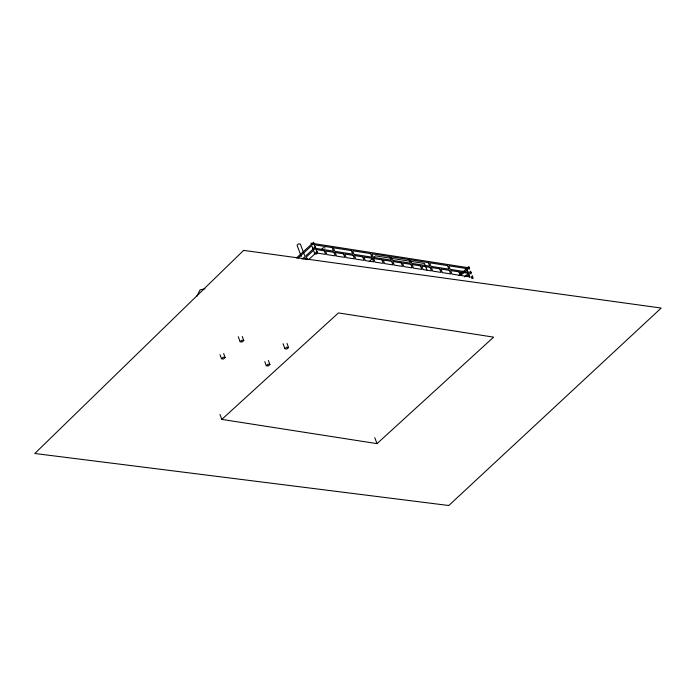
<?xml version="1.0" encoding="UTF-8"?>
<svg xmlns="http://www.w3.org/2000/svg" width="696" height="696" viewBox="0 0 696 696"><rect width="100%" height="100%" fill="white"/><g stroke="black" fill="none" stroke-linecap="round" stroke-linejoin="round"><path stroke-width="1.04" d="M196.898 296.244L200.048 289.91L204.885 288.788M296.47 257.955L313.626 242.295L314.07 243.496L312.887 244.583L311.451 244.357L310.999 243.156L312.434 243.382M297.923 258.251L311.773 245.601L313.096 249.151L302.151 259.147M303.83 259.225L305.3 257.885L305.962 259.66M308.528 259.704L314.879 253.91L313.548 250.36L306.414 256.876L307.406 259.538M321.813 249.072L323.327 247.689L325.145 247.976M220.006 354.682L221.519 358.736L223.164 357.231L225.147 357.544L223.651 353.542M238.284 336.725L240.155 341.727L241.799 340.222L243.783 340.535L242.269 336.499M225.147 357.544L223.503 359.049L221.519 358.736M243.783 340.535L242.13 342.032L240.155 341.727M369.202 261.574L375.483 255.841L424.499 263.488L426.935 270.022M264.785 361.668L266.298 365.722L267.943 364.225L269.926 364.53L268.43 360.537M283.063 343.711L284.925 348.713L286.578 347.208L288.553 347.522L287.048 343.493M269.926 364.53L268.273 366.035L266.298 365.722M288.553 347.522L286.909 349.027L284.925 348.713M221.806 419.401L338.43 312.922L493.629 337.142L377.006 443.63L221.806 419.401L219.962 414.468M458.847 275.625L466.833 268.334M467.634 267.603L468.817 266.516L469.269 267.725L468.077 268.813L469.513 269.03L469.06 267.829L313.505 243.548M460.813 275.442L466.973 269.822L467.964 272.484M464.389 276.947L468.295 273.38M466.459 276.669L468.747 274.581L469.739 277.243M374.787 437.706L377.006 443.63M304.604 255.415L300.376 244.105L298.558 243.826L297.044 245.21L301.272 256.511M243.6 250.377L34.8 453.496L448.79 505.513L661.2 308.041L243.6 250.377M315.401 247.045L314.209 248.133L312.782 247.915L313.235 249.116L314.662 249.342L315.853 248.255L315.401 247.045M317.176 251.804L315.993 252.892L314.557 252.665L315.01 253.875L316.436 254.092L317.628 253.013L317.176 251.804M470.6 271.275L469.408 272.362L471.044 272.475L470.6 271.275M470.905 272.615L469.861 273.563L471.288 273.789L470.835 272.58M472.375 276.034L471.183 277.112L472.619 277.339L473.071 278.548L471.636 278.322L472.828 277.234L472.375 276.034M332.123 247.585L314.183 244.783L315.505 248.341L333.445 251.134L332.123 247.585M351.358 250.595L333.419 247.793L334.75 251.343L352.689 254.144L351.358 250.595M370.594 253.596L352.655 250.795L353.986 254.345L371.925 257.146L370.594 253.596M389.838 256.598L371.89 253.796L373.221 257.346L391.161 260.147L389.838 256.598M409.074 259.599L391.135 256.798L392.457 260.348L410.396 263.149L409.074 259.599M428.31 262.601L410.37 259.799L411.693 263.349L429.632 266.15L428.31 262.601M447.545 265.602L429.606 262.801L430.937 266.35L448.877 269.152L447.545 265.602M466.781 268.604L448.842 265.811L450.173 269.361L468.112 272.162L466.781 268.604M324.284 250.838L315.958 249.542L317.289 253.092L325.606 254.388L324.284 250.838M333.897 252.344L325.58 251.047L326.902 254.597L335.228 255.893L333.897 252.344M343.519 253.849L335.194 252.544L336.525 256.093L344.842 257.398L343.519 253.849M353.133 255.345L344.816 254.049L346.138 257.598L354.464 258.895L353.133 255.345M362.755 256.85L354.429 255.545L355.76 259.095L364.086 260.4L362.755 256.85M372.377 258.346L364.051 257.05L365.383 260.6L373.7 261.896L372.377 258.346M381.991 259.852L373.674 258.555L374.996 262.105L383.322 263.401L381.991 259.852M391.613 261.348L383.287 260.052L384.618 263.601L392.935 264.898L391.613 261.348M401.227 262.853L392.909 261.557L394.232 265.106L402.558 266.403L401.227 262.853M410.849 264.358L402.532 263.053L403.854 266.603L412.18 267.908L410.849 264.358M420.471 265.855L412.145 264.558L413.476 268.108L421.793 269.404L420.471 265.855M430.084 267.36L421.767 266.055L423.09 269.604L431.416 270.909L430.084 267.36M439.707 268.856L431.381 267.56L432.712 271.109L441.029 272.406L439.707 268.856M449.32 270.361L441.003 269.065L442.325 272.615L450.651 273.911L449.32 270.361M458.942 271.858L450.625 270.561L451.948 274.111L460.273 275.416L458.942 271.858M468.565 273.363L460.239 272.066L461.57 275.616L469.887 276.912L468.565 273.363"/></g></svg>
